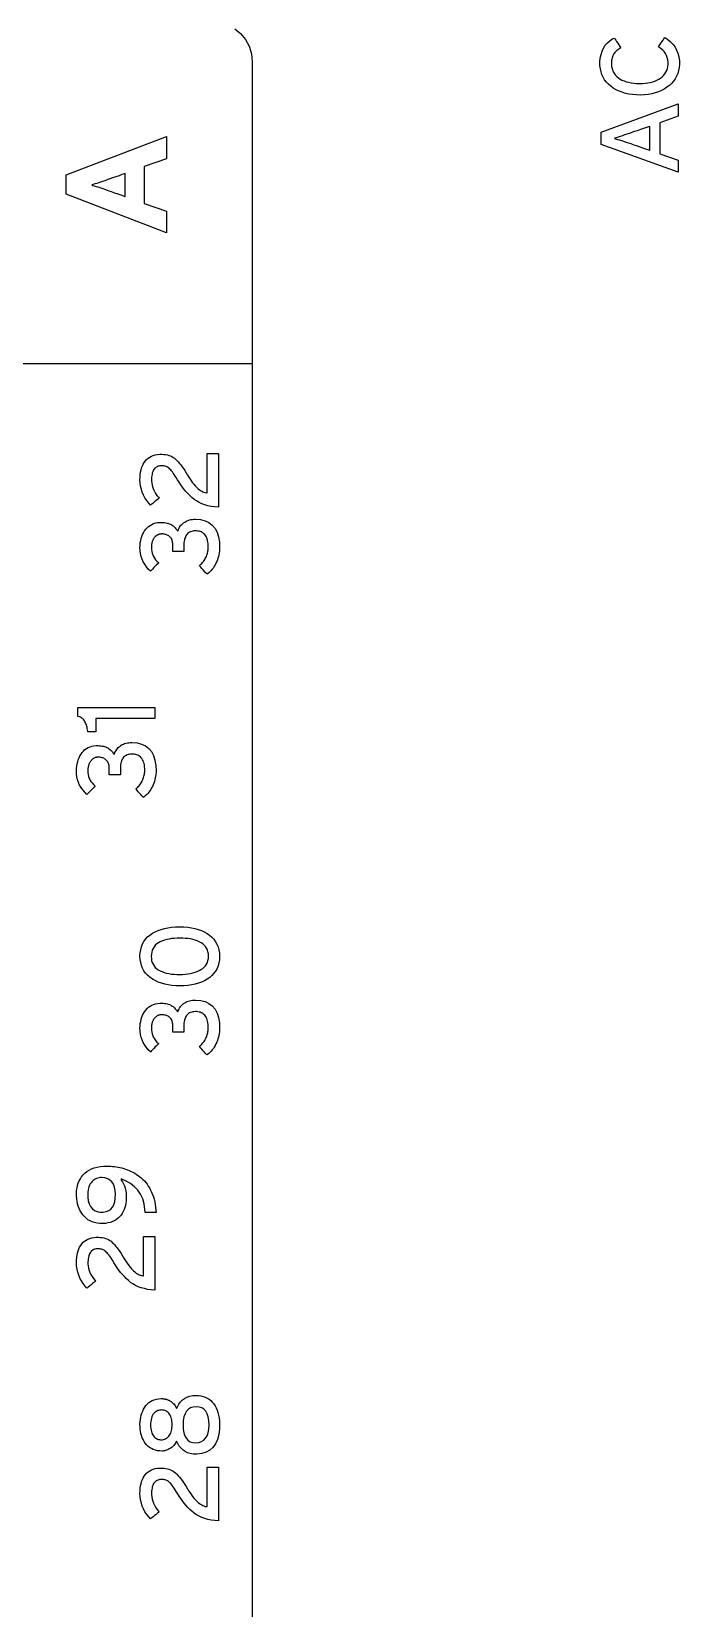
# Model space of a CAD drawing. Extents: x 1 to 47.7, y 0.2 to 33.3.
# Drawn here: x 33.285 to 34.102, y 11.747 to 13.731 of the extents above; entities that cross this region are included whole.
import ezdxf

# ---------------------------------------------------------------- set-up
doc = ezdxf.new("R2010")
doc.units = 0
doc.header["$MEASUREMENT"] = 0
doc.layers.add('4_0_____DWG', color=7, linetype='CONTINUOUS')

msp = doc.modelspace()

# ---------------------------------------------------------------- linework, layer by layer
at = {"layer": '4_0_____DWG'}
for points in [[(33.5414, 13.7345), (33.5488, 13.7284), (33.5549, 13.721), (33.5595, 13.7125), (33.5624, 13.7031), (33.5634, 13.693), (33.5634, 13.6925), (33.5634, 13.691), (33.5634, 13.6885), (33.5634, 13.6849), (33.5634, 13.6804), (33.5634, 13.6749), (33.5634, 13.6685), (33.5634, 13.6611), (33.5634, 13.6527), (33.5634, 13.6433), (33.5634, 13.6331), (33.5634, 13.6219), (33.5634, 13.6097), (33.5634, 13.5967), (33.5634, 13.5828), (33.5634, 13.5679), (33.5634, 13.5522), (33.5634, 13.5355), (33.5634, 13.518), (33.5634, 13.4997), (33.5634, 13.4804), (33.5634, 13.4603), (33.5634, 13.4394), (33.5634, 13.4176), (33.5634, 13.3716), (33.5634, 13.3224), (33.5634, 13.2699), (33.5634, 13.2143), (33.5634, 13.1557), (33.5634, 13.0941), (33.5634, 13.0295), (33.5634, 12.9621), (33.5634, 12.8918), (33.5634, 12.8189), (33.5634, 12.7432), (33.5634, 12.665), (33.5634, 12.5841), (33.5634, 12.5008), (33.5634, 12.4151), (33.5634, 12.327), (33.5634, 12.2366), (33.5634, 12.144), (33.5634, 12.0493), (33.5634, 11.9524), (33.5634, 11.8535), (33.5634, 11.7526), (33.5634, 11.6498)], [(34.1, 13.6243), (34.077, 13.6161), (34.077, 13.5772), (34.1, 13.5691), (34.1, 13.554), (34.0029, 13.589), (34.0029, 13.6045), (34.1, 13.6399), (34.1, 13.6243)], [(33.4555, 13.571), (33.4274, 13.561), (33.4274, 13.5148), (33.4555, 13.5048), (33.4555, 13.4778), (33.3292, 13.5262), (33.3292, 13.5507), (33.4555, 13.5987), (33.4555, 13.571)], [(33.2619, 13.3132), (33.5634, 13.3132)]]:
    msp.add_lwpolyline(points, dxfattribs=at)
for points in [[(34.083, 13.7233), (34.087, 13.7208), (34.0904, 13.718), (34.0934, 13.7148), (34.096, 13.7114), (34.098, 13.7076), (34.0996, 13.7036), (34.1008, 13.6992), (34.1014, 13.6946), (34.1016, 13.6898), (34.1012, 13.6858), (34.1005, 13.6819), (34.0995, 13.6783), (34.098, 13.6748), (34.0963, 13.6716), (34.0942, 13.6686), (34.0917, 13.6658), (34.0889, 13.6632), (34.0857, 13.6608), (34.0824, 13.6586), (34.0788, 13.6567), (34.075, 13.6551), (34.071, 13.6537), (34.0667, 13.6526), (34.0622, 13.6519), (34.0574, 13.6514), (34.0524, 13.6511), (34.0474, 13.6512), (34.0425, 13.6516), (34.0379, 13.6523), (34.0335, 13.6532), (34.0293, 13.6545), (34.0254, 13.656), (34.0217, 13.6578), (34.0182, 13.6598), (34.015, 13.6622), (34.0121, 13.6647), (34.0095, 13.6674), (34.0073, 13.6704), (34.0054, 13.6735), (34.0039, 13.6769), (34.0027, 13.6804), (34.0019, 13.6842), (34.0014, 13.6882), (34.0013, 13.6927), (34.0018, 13.6976), (34.0027, 13.7021), (34.004, 13.7063), (34.0058, 13.7102), (34.0081, 13.7137), (34.0109, 13.7168), (34.0141, 13.7196), (34.0178, 13.7221), (34.0195, 13.7228), (34.0201, 13.7219), (34.0212, 13.7203), (34.0224, 13.7183), (34.0238, 13.7162), (34.0251, 13.7141), (34.0263, 13.7123), (34.0271, 13.711), (34.0275, 13.7105), (34.0263, 13.7098), (34.0251, 13.7089), (34.0239, 13.7081), (34.0228, 13.7072), (34.0218, 13.7063), (34.0208, 13.7054), (34.02, 13.7045), (34.0192, 13.7035), (34.0185, 13.7025), (34.0179, 13.7014), (34.0174, 13.7002), (34.017, 13.699), (34.0166, 13.6977), (34.0163, 13.6964), (34.0161, 13.6949), (34.0159, 13.6934), (34.0158, 13.6919), (34.0158, 13.6898), (34.0161, 13.6871), (34.0166, 13.6846), (34.0173, 13.6822), (34.0183, 13.68), (34.0195, 13.6779), (34.0209, 13.676), (34.0226, 13.6743), (34.0246, 13.6727), (34.0268, 13.6712), (34.0291, 13.6699), (34.0317, 13.6688), (34.0345, 13.6678), (34.0375, 13.6671), (34.0406, 13.6664), (34.0439, 13.666), (34.0475, 13.6657), (34.0512, 13.6656), (34.0549, 13.6657), (34.0584, 13.6659), (34.0617, 13.6664), (34.0648, 13.667), (34.0678, 13.6677), (34.0705, 13.6687), (34.0731, 13.6698), (34.0755, 13.6711), (34.0778, 13.6725), (34.0798, 13.6741), (34.0816, 13.6758), (34.0832, 13.6777), (34.0845, 13.6797), (34.0855, 13.6819), (34.0863, 13.6843), (34.0868, 13.6868), (34.0871, 13.6894), (34.0871, 13.6924), (34.0867, 13.6955), (34.0861, 13.6983), (34.0852, 13.701), (34.0839, 13.7034), (34.0823, 13.7057), (34.0804, 13.7077), (34.0782, 13.7096), (34.0757, 13.7112), (34.0751, 13.7119), (34.0758, 13.7128), (34.0768, 13.7144), (34.0781, 13.7162), (34.0795, 13.7182), (34.0808, 13.7202), (34.0819, 13.7218), (34.0827, 13.7229)], [(34.0416, 13.6038), (34.0384, 13.6028), (34.0353, 13.6017), (34.0324, 13.6008), (34.0296, 13.5998), (34.0269, 13.599), (34.0244, 13.5981), (34.0219, 13.5974), (34.0196, 13.5967), (34.021, 13.596), (34.0233, 13.5953), (34.0258, 13.5946), (34.0285, 13.5937), (34.0312, 13.5929), (34.0341, 13.5919), (34.0372, 13.5909), (34.0404, 13.5899), (34.0421, 13.5893), (34.0439, 13.5886), (34.047, 13.5876), (34.0508, 13.5862), (34.0549, 13.5848), (34.0587, 13.5835), (34.0618, 13.5824), (34.0636, 13.5818), (34.064, 13.5819), (34.064, 13.584), (34.064, 13.5879), (34.064, 13.5929), (34.064, 13.5983), (34.064, 13.6036), (34.064, 13.608), (34.064, 13.6109), (34.0639, 13.6116), (34.0627, 13.6112), (34.06, 13.6103), (34.0564, 13.609), (34.0524, 13.6076), (34.0484, 13.6062), (34.0449, 13.605), (34.0425, 13.6042)], [(33.3805, 13.5442), (33.3776, 13.5432), (33.3749, 13.5423), (33.3723, 13.5414), (33.3698, 13.5406), (33.3675, 13.5399), (33.3652, 13.5392), (33.3631, 13.5386), (33.3612, 13.538), (33.3623, 13.5374), (33.3644, 13.5368), (33.3666, 13.5362), (33.3689, 13.5354), (33.3713, 13.5347), (33.3738, 13.5338), (33.3765, 13.5329), (33.3793, 13.5319), (33.3808, 13.5314), (33.3827, 13.5307), (33.3859, 13.5296), (33.3899, 13.5282), (33.394, 13.5268), (33.398, 13.5254), (33.4011, 13.5242), (33.4031, 13.5236), (33.4034, 13.5236), (33.4034, 13.5257), (33.4034, 13.5294), (33.4034, 13.5342), (33.4034, 13.5395), (33.4034, 13.5445), (33.4034, 13.5488), (33.4034, 13.5516), (33.4034, 13.5523), (33.4021, 13.5519), (33.3993, 13.5509), (33.3957, 13.5496), (33.3915, 13.5482), (33.3874, 13.5467), (33.3839, 13.5455), (33.3814, 13.5446)], [(33.5208, 13.1325), (33.5161, 13.1329), (33.5117, 13.1335), (33.5075, 13.1344), (33.5036, 13.1355), (33.4999, 13.1369), (33.4964, 13.1384), (33.4932, 13.1403), (33.4902, 13.1423), (33.4874, 13.1446), (33.4848, 13.147), (33.4823, 13.1496), (33.4799, 13.1522), (33.4776, 13.1549), (33.4754, 13.1578), (33.4733, 13.1607), (33.4712, 13.1638), (33.4693, 13.1669), (33.4677, 13.1697), (33.4664, 13.1717), (33.4652, 13.1736), (33.464, 13.1753), (33.4629, 13.1768), (33.4618, 13.1782), (33.4607, 13.1794), (33.4597, 13.1805), (33.4587, 13.1814), (33.4578, 13.1821), (33.4568, 13.1827), (33.4558, 13.1832), (33.4548, 13.1837), (33.4537, 13.184), (33.4527, 13.1843), (33.4516, 13.1845), (33.4505, 13.1847), (33.4494, 13.1847), (33.4481, 13.1847), (33.4469, 13.1845), (33.4457, 13.1843), (33.4445, 13.1839), (33.4435, 13.1834), (33.4425, 13.1829), (33.4416, 13.1822), (33.4407, 13.1814), (33.4399, 13.1805), (33.4392, 13.1795), (33.4385, 13.1783), (33.438, 13.1769), (33.4375, 13.1754), (33.4372, 13.1738), (33.4369, 13.172), (33.4367, 13.1701), (33.4366, 13.1681), (33.4366, 13.1657), (33.4368, 13.1628), (33.4373, 13.1601), (33.4381, 13.1574), (33.4391, 13.1547), (33.4403, 13.1522), (33.4417, 13.1497), (33.4434, 13.1473), (33.4453, 13.1449), (33.4461, 13.1438), (33.4453, 13.1432), (33.444, 13.1421), (33.4423, 13.1407), (33.4404, 13.1392), (33.4386, 13.1377), (33.437, 13.1364), (33.4358, 13.1354), (33.4352, 13.1349), (33.433, 13.1374), (33.4305, 13.1407), (33.4283, 13.1441), (33.4264, 13.1476), (33.4249, 13.1513), (33.4237, 13.155), (33.4228, 13.1589), (33.4223, 13.163), (33.422, 13.1671), (33.4221, 13.1704), (33.4224, 13.1736), (33.4228, 13.1765), (33.4234, 13.1793), (33.4241, 13.182), (33.425, 13.1845), (33.4261, 13.1868), (33.4273, 13.1889), (33.4288, 13.1909), (33.4304, 13.1927), (33.4322, 13.1942), (33.4342, 13.1956), (33.4364, 13.1967), (33.4388, 13.1976), (33.4413, 13.1983), (33.444, 13.1988), (33.4469, 13.199), (33.4497, 13.1991), (33.452, 13.1989), (33.4543, 13.1987), (33.4565, 13.1982), (33.4585, 13.1977), (33.4604, 13.197), (33.4623, 13.1961), (33.464, 13.1951), (33.4656, 13.194), (33.4671, 13.1926), (33.4686, 13.1911), (33.4702, 13.1894), (33.4718, 13.1876), (33.4734, 13.1856), (33.475, 13.1834), (33.4766, 13.181), (33.4783, 13.1785), (33.48, 13.1758), (33.4817, 13.1728), (33.4835, 13.1701), (33.4851, 13.1676), (33.4868, 13.1653), (33.4883, 13.1632), (33.4899, 13.1613), (33.4913, 13.1595), (33.4927, 13.158), (33.4941, 13.1567), (33.4954, 13.1556), (33.4968, 13.1545), (33.4983, 13.1536), (33.4997, 13.1527), (33.5012, 13.152), (33.5026, 13.1513), (33.5041, 13.1508), (33.5056, 13.1504), (33.5067, 13.1504), (33.5067, 13.1533), (33.5067, 13.1589), (33.5067, 13.1663), (33.5067, 13.1746), (33.5067, 13.183), (33.5067, 13.1906), (33.5067, 13.1964), (33.5067, 13.1997), (33.5068, 13.2), (33.5078, 13.2), (33.5096, 13.2), (33.5117, 13.2), (33.5141, 13.2), (33.5165, 13.2), (33.5185, 13.2), (33.52, 13.2), (33.5208, 13.2), (33.5208, 13.1985), (33.5208, 13.1928), (33.5208, 13.184), (33.5208, 13.1733), (33.5208, 13.1618), (33.5208, 13.1508), (33.5208, 13.1414), (33.5208, 13.1349)], [(33.4919, 13.1173), (33.4984, 13.1168), (33.504, 13.1154), (33.5089, 13.1131), (33.5131, 13.1099), (33.5165, 13.1058), (33.5191, 13.1009), (33.5209, 13.0951), (33.522, 13.0885), (33.5223, 13.0817), (33.5222, 13.0794), (33.522, 13.0772), (33.5217, 13.0749), (33.5213, 13.0727), (33.5208, 13.0706), (33.5202, 13.0684), (33.5195, 13.0663), (33.5187, 13.0642), (33.5177, 13.0621), (33.5167, 13.0601), (33.5156, 13.0582), (33.5144, 13.0563), (33.5131, 13.0546), (33.5118, 13.053), (33.5103, 13.0515), (33.5088, 13.0501), (33.5072, 13.0488), (33.5062, 13.0482), (33.5056, 13.0489), (33.5045, 13.0501), (33.5031, 13.0517), (33.5015, 13.0535), (33.5, 13.0553), (33.4985, 13.0569), (33.4975, 13.0582), (33.4969, 13.0589), (33.4975, 13.0595), (33.4987, 13.0606), (33.4998, 13.0617), (33.5009, 13.0629), (33.5018, 13.0641), (33.5027, 13.0653), (33.5036, 13.0666), (33.5043, 13.0679), (33.505, 13.0692), (33.5056, 13.0706), (33.5062, 13.072), (33.5066, 13.0734), (33.507, 13.0748), (33.5074, 13.0762), (33.5076, 13.0776), (33.5078, 13.079), (33.5079, 13.0804), (33.508, 13.0819), (33.5079, 13.0842), (33.5078, 13.0865), (33.5075, 13.0887), (33.5071, 13.0907), (33.5067, 13.0925), (33.5061, 13.0941), (33.5054, 13.0956), (33.5045, 13.097), (33.5036, 13.0981), (33.5026, 13.0991), (33.5016, 13.0999), (33.5004, 13.1007), (33.4992, 13.1013), (33.4978, 13.1018), (33.4964, 13.1022), (33.4949, 13.1025), (33.4933, 13.1027), (33.4917, 13.1027), (33.49, 13.1026), (33.4885, 13.1024), (33.4871, 13.1021), (33.4857, 13.1016), (33.4845, 13.101), (33.4833, 13.1004), (33.4823, 13.0996), (33.4814, 13.0987), (33.4805, 13.0977), (33.4798, 13.0965), (33.4792, 13.0953), (33.4787, 13.0941), (33.4782, 13.0927), (33.4779, 13.0913), (33.4776, 13.0898), (33.4774, 13.0882), (33.4773, 13.0866), (33.4773, 13.0856), (33.4773, 13.085), (33.4773, 13.084), (33.4773, 13.0827), (33.4773, 13.0812), (33.4773, 13.0797), (33.4773, 13.0784), (33.4773, 13.0774), (33.4773, 13.0769), (33.4771, 13.0768), (33.4761, 13.0768), (33.4744, 13.0768), (33.4723, 13.0768), (33.4699, 13.0768), (33.4676, 13.0768), (33.4655, 13.0768), (33.464, 13.0768), (33.4632, 13.0768), (33.4632, 13.077), (33.4632, 13.0776), (33.4632, 13.0787), (33.4632, 13.0801), (33.4632, 13.0816), (33.4632, 13.083), (33.4632, 13.0842), (33.4632, 13.0851), (33.4632, 13.0855), (33.4632, 13.0868), (33.463, 13.0882), (33.4628, 13.0895), (33.4624, 13.0907), (33.462, 13.0918), (33.4615, 13.0929), (33.4608, 13.0939), (33.46, 13.0948), (33.4592, 13.0956), (33.4583, 13.0963), (33.4574, 13.0969), (33.4564, 13.0974), (33.4554, 13.0978), (33.4543, 13.0982), (33.4532, 13.0984), (33.4521, 13.0986), (33.4509, 13.0988), (33.4498, 13.0988), (33.4493, 13.0988), (33.4488, 13.0987), (33.4483, 13.0987), (33.4478, 13.0986), (33.4473, 13.0986), (33.4468, 13.0985), (33.4463, 13.0984), (33.4457, 13.0982), (33.4452, 13.0981), (33.4447, 13.0978), (33.4441, 13.0976), (33.4436, 13.0973), (33.4431, 13.097), (33.4427, 13.0966), (33.4422, 13.0963), (33.4417, 13.0959), (33.4413, 13.0954), (33.4408, 13.095), (33.4404, 13.0945), (33.4399, 13.094), (33.4395, 13.0934), (33.4391, 13.0928), (33.4388, 13.0922), (33.4384, 13.0915), (33.4381, 13.0908), (33.4378, 13.0901), (33.4375, 13.0893), (33.4372, 13.0885), (33.437, 13.0876), (33.4368, 13.0867), (33.4367, 13.0857), (33.4366, 13.0847), (33.4365, 13.0836), (33.4364, 13.0825), (33.4364, 13.0814), (33.4365, 13.0793), (33.4368, 13.0769), (33.4373, 13.0746), (33.4381, 13.0724), (33.439, 13.0703), (33.4402, 13.0683), (33.4417, 13.0663), (33.4433, 13.0645), (33.4452, 13.0627), (33.4452, 13.0621), (33.4443, 13.0612), (33.443, 13.0599), (33.4413, 13.0582), (33.4396, 13.0564), (33.4379, 13.0547), (33.4365, 13.0533), (33.4356, 13.0523), (33.4352, 13.052), (33.4324, 13.0547), (33.43, 13.0575), (33.4279, 13.0606), (33.4261, 13.0637), (33.4246, 13.067), (33.4235, 13.0705), (33.4227, 13.0741), (33.4222, 13.0779), (33.422, 13.0817), (33.4222, 13.0847), (33.4224, 13.0876), (33.4229, 13.0904), (33.4235, 13.0931), (33.4243, 13.0956), (33.4253, 13.0981), (33.4265, 13.1004), (33.4278, 13.1026), (33.4293, 13.1047), (33.4309, 13.1066), (33.4328, 13.1082), (33.4347, 13.1096), (33.4368, 13.1108), (33.4391, 13.1118), (33.4415, 13.1126), (33.4441, 13.1131), (33.4468, 13.1134), (33.4493, 13.1134), (33.4511, 13.1133), (33.4529, 13.1131), (33.4545, 13.1128), (33.4561, 13.1125), (33.4576, 13.1121), (33.459, 13.1116), (33.4603, 13.1111), (33.4614, 13.1105), (33.4626, 13.1097), (33.4636, 13.109), (33.4646, 13.1082), (33.4656, 13.1073), (33.4665, 13.1064), (33.4673, 13.1054), (33.4681, 13.1044), (33.4688, 13.1034), (33.4695, 13.1023), (33.47, 13.1031), (33.4705, 13.1045), (33.4712, 13.106), (33.4719, 13.1073), (33.4727, 13.1085), (33.4736, 13.1097), (33.4747, 13.1108), (33.4758, 13.1119), (33.477, 13.1129), (33.4783, 13.1138), (33.4797, 13.1146), (33.4812, 13.1153), (33.4827, 13.1159), (33.4844, 13.1164), (33.4861, 13.1168), (33.488, 13.1171), (33.4899, 13.1173)], [(33.4407, 12.8666), (33.4379, 12.8666), (33.4303, 12.8666), (33.4194, 12.8666), (33.4067, 12.8666), (33.3937, 12.8666), (33.3817, 12.8666), (33.3723, 12.8666), (33.3669, 12.8666), (33.3662, 12.8664), (33.3662, 12.8652), (33.3662, 12.8631), (33.3662, 12.8604), (33.3662, 12.8575), (33.3662, 12.8546), (33.3662, 12.8522), (33.3662, 12.8505), (33.3662, 12.8499), (33.3658, 12.8499), (33.3648, 12.8499), (33.3633, 12.8499), (33.3616, 12.8499), (33.3599, 12.8499), (33.3583, 12.8499), (33.357, 12.8499), (33.3563, 12.8499), (33.3561, 12.8507), (33.3559, 12.8524), (33.3556, 12.854), (33.3553, 12.8556), (33.3549, 12.8571), (33.3545, 12.8586), (33.3539, 12.86), (33.3534, 12.8613), (33.3527, 12.8626), (33.352, 12.8638), (33.3512, 12.8649), (33.3503, 12.8658), (33.3493, 12.8667), (33.3482, 12.8674), (33.347, 12.8681), (33.3457, 12.8686), (33.3443, 12.8691), (33.3435, 12.8693), (33.3435, 12.8702), (33.3435, 12.8716), (33.3435, 12.8734), (33.3435, 12.8754), (33.3435, 12.8774), (33.3435, 12.879), (33.3435, 12.8802), (33.3435, 12.8806), (33.3473, 12.8806), (33.3572, 12.8806), (33.3713, 12.8806), (33.3879, 12.8806), (33.4049, 12.8806), (33.4205, 12.8806), (33.4327, 12.8806), (33.4398, 12.8806), (33.4407, 12.8805), (33.4407, 12.8795), (33.4407, 12.8777), (33.4407, 12.8754), (33.4407, 12.873), (33.4407, 12.8706), (33.4407, 12.8685), (33.4407, 12.8671)], [(33.4119, 12.8365), (33.4183, 12.8359), (33.424, 12.8345), (33.4289, 12.8322), (33.433, 12.829), (33.4364, 12.825), (33.439, 12.82), (33.4409, 12.8143), (33.442, 12.8076), (33.4423, 12.8009), (33.4422, 12.7986), (33.442, 12.7963), (33.4417, 12.7941), (33.4412, 12.7919), (33.4407, 12.7897), (33.4401, 12.7875), (33.4394, 12.7854), (33.4386, 12.7833), (33.4377, 12.7812), (33.4367, 12.7792), (33.4355, 12.7773), (33.4343, 12.7755), (33.4331, 12.7738), (33.4317, 12.7722), (33.4303, 12.7707), (33.4287, 12.7693), (33.4271, 12.768), (33.4261, 12.7674), (33.4255, 12.768), (33.4244, 12.7693), (33.423, 12.7709), (33.4215, 12.7727), (33.4199, 12.7745), (33.4185, 12.7761), (33.4174, 12.7773), (33.4168, 12.778), (33.4175, 12.7787), (33.4187, 12.7797), (33.4198, 12.7809), (33.4208, 12.782), (33.4218, 12.7832), (33.4227, 12.7844), (33.4235, 12.7857), (33.4243, 12.787), (33.4249, 12.7883), (33.4256, 12.7897), (33.4261, 12.7911), (33.4266, 12.7925), (33.427, 12.7939), (33.4273, 12.7953), (33.4276, 12.7967), (33.4277, 12.7982), (33.4279, 12.7996), (33.4279, 12.801), (33.4279, 12.8033), (33.4277, 12.8057), (33.4275, 12.8078), (33.4271, 12.8098), (33.4266, 12.8116), (33.426, 12.8133), (33.4253, 12.8148), (33.4245, 12.8161), (33.4236, 12.8172), (33.4226, 12.8182), (33.4215, 12.8191), (33.4204, 12.8198), (33.4191, 12.8205), (33.4178, 12.821), (33.4164, 12.8214), (33.4149, 12.8216), (33.4133, 12.8218), (33.4116, 12.8218), (33.41, 12.8217), (33.4084, 12.8215), (33.407, 12.8212), (33.4057, 12.8207), (33.4044, 12.8202), (33.4033, 12.8195), (33.4023, 12.8187), (33.4013, 12.8178), (33.4005, 12.8168), (33.3998, 12.8157), (33.3992, 12.8145), (33.3986, 12.8132), (33.3982, 12.8118), (33.3978, 12.8104), (33.3975, 12.8089), (33.3974, 12.8074), (33.3973, 12.8057), (33.3973, 12.8047), (33.3973, 12.8041), (33.3973, 12.8031), (33.3973, 12.8018), (33.3973, 12.8003), (33.3973, 12.7989), (33.3973, 12.7976), (33.3973, 12.7966), (33.3973, 12.796), (33.3971, 12.7959), (33.3961, 12.7959), (33.3944, 12.7959), (33.3922, 12.7959), (33.3899, 12.7959), (33.3875, 12.7959), (33.3855, 12.7959), (33.384, 12.7959), (33.3832, 12.7959), (33.3832, 12.7961), (33.3832, 12.7968), (33.3832, 12.7979), (33.3832, 12.7992), (33.3832, 12.8007), (33.3832, 12.8021), (33.3832, 12.8034), (33.3832, 12.8042), (33.3832, 12.8046), (33.3831, 12.8059), (33.383, 12.8073), (33.3827, 12.8086), (33.3824, 12.8098), (33.3819, 12.811), (33.3814, 12.812), (33.3807, 12.813), (33.38, 12.8139), (33.3791, 12.8147), (33.3783, 12.8154), (33.3773, 12.816), (33.3764, 12.8165), (33.3753, 12.817), (33.3743, 12.8173), (33.3732, 12.8176), (33.372, 12.8178), (33.3708, 12.8179), (33.3697, 12.8179), (33.3692, 12.8179), (33.3688, 12.8179), (33.3683, 12.8178), (33.3678, 12.8178), (33.3672, 12.8177), (33.3667, 12.8176), (33.3662, 12.8175), (33.3657, 12.8174), (33.3651, 12.8172), (33.3646, 12.817), (33.3641, 12.8167), (33.3636, 12.8164), (33.3631, 12.8161), (33.3626, 12.8158), (33.3621, 12.8154), (33.3617, 12.815), (33.3612, 12.8146), (33.3608, 12.8141), (33.3603, 12.8136), (33.3599, 12.8131), (33.3595, 12.8125), (33.3591, 12.8119), (33.3587, 12.8113), (33.3584, 12.8107), (33.358, 12.81), (33.3577, 12.8092), (33.3574, 12.8085), (33.3572, 12.8076), (33.357, 12.8067), (33.3568, 12.8058), (33.3566, 12.8048), (33.3565, 12.8038), (33.3564, 12.8028), (33.3564, 12.8017), (33.3564, 12.8005), (33.3564, 12.7984), (33.3567, 12.7961), (33.3573, 12.7938), (33.358, 12.7916), (33.359, 12.7895), (33.3602, 12.7874), (33.3616, 12.7855), (33.3633, 12.7836), (33.3651, 12.7818), (33.3652, 12.7813), (33.3643, 12.7804), (33.3629, 12.779), (33.3613, 12.7773), (33.3595, 12.7756), (33.3579, 12.7739), (33.3565, 12.7724), (33.3555, 12.7715), (33.3551, 12.7711), (33.3524, 12.7738), (33.3499, 12.7767), (33.3478, 12.7797), (33.346, 12.7829), (33.3446, 12.7862), (33.3434, 12.7896), (33.3426, 12.7933), (33.3421, 12.797), (33.342, 12.8008), (33.3421, 12.8039), (33.3424, 12.8068), (33.3428, 12.8095), (33.3435, 12.8122), (33.3443, 12.8148), (33.3453, 12.8172), (33.3464, 12.8195), (33.3477, 12.8217), (33.3492, 12.8238), (33.3509, 12.8257), (33.3527, 12.8274), (33.3547, 12.8288), (33.3568, 12.83), (33.3591, 12.8309), (33.3615, 12.8317), (33.364, 12.8322), (33.3668, 12.8325), (33.3692, 12.8325), (33.3711, 12.8324), (33.3728, 12.8322), (33.3745, 12.832), (33.3761, 12.8316), (33.3775, 12.8312), (33.3789, 12.8308), (33.3802, 12.8302), (33.3814, 12.8296), (33.3825, 12.8289), (33.3836, 12.8281), (33.3846, 12.8273), (33.3855, 12.8264), (33.3864, 12.8255), (33.3873, 12.8246), (33.388, 12.8236), (33.3888, 12.8225), (33.3894, 12.8214), (33.3899, 12.8222), (33.3905, 12.8237), (33.3911, 12.8251), (33.3918, 12.8264), (33.3927, 12.8277), (33.3936, 12.8289), (33.3946, 12.83), (33.3957, 12.831), (33.397, 12.832), (33.3983, 12.8329), (33.3996, 12.8337), (33.4011, 12.8344), (33.4027, 12.835), (33.4043, 12.8355), (33.4061, 12.8359), (33.4079, 12.8362), (33.4098, 12.8364)], [(33.472, 12.6045), (33.4772, 12.6044), (33.4821, 12.604), (33.4867, 12.6034), (33.4912, 12.6025), (33.4954, 12.6013), (33.4993, 12.5999), (33.503, 12.5982), (33.5065, 12.5962), (33.5097, 12.594), (33.5126, 12.5915), (33.5151, 12.5888), (33.5173, 12.5858), (33.519, 12.5826), (33.5204, 12.5792), (33.5214, 12.5754), (33.5221, 12.5715), (33.5223, 12.5673), (33.5221, 12.5631), (33.5214, 12.5592), (33.5204, 12.5555), (33.5191, 12.5521), (33.5173, 12.5489), (33.5152, 12.546), (33.5127, 12.5433), (33.5099, 12.5408), (33.5067, 12.5386), (33.5033, 12.5367), (33.4996, 12.535), (33.4957, 12.5335), (33.4915, 12.5324), (33.4871, 12.5315), (33.4824, 12.5308), (33.4775, 12.5304), (33.4723, 12.5303), (33.4671, 12.5304), (33.4622, 12.5308), (33.4575, 12.5315), (33.4531, 12.5324), (33.4489, 12.5336), (33.4449, 12.535), (33.4412, 12.5368), (33.4377, 12.5387), (33.4345, 12.541), (33.4316, 12.5435), (33.4291, 12.5462), (33.427, 12.5491), (33.4252, 12.5523), (33.4239, 12.5558), (33.4229, 12.5595), (33.4223, 12.5634), (33.422, 12.5675), (33.4223, 12.5717), (33.4229, 12.5757), (33.4239, 12.5794), (33.4252, 12.5829), (33.427, 12.5861), (33.4291, 12.589), (33.4315, 12.5917), (33.4344, 12.5941), (33.4376, 12.5963), (33.441, 12.5983), (33.4447, 12.5999), (33.4486, 12.6013), (33.4528, 12.6025), (33.4572, 12.6034), (33.4619, 12.604), (33.4668, 12.6044)], [(33.4723, 12.5903), (33.4687, 12.5902), (33.4652, 12.59), (33.4619, 12.5897), (33.4587, 12.5891), (33.4557, 12.5885), (33.4529, 12.5877), (33.4502, 12.5867), (33.4476, 12.5856), (33.4452, 12.5844), (33.4431, 12.5829), (33.4413, 12.5813), (33.4398, 12.5794), (33.4385, 12.5774), (33.4375, 12.5751), (33.4368, 12.5727), (33.4363, 12.5701), (33.4361, 12.5673), (33.4363, 12.5645), (33.4367, 12.5619), (33.4375, 12.5595), (33.4384, 12.5573), (33.4397, 12.5553), (33.4412, 12.5535), (33.443, 12.5519), (33.4451, 12.5504), (33.4475, 12.5492), (33.4499, 12.5481), (33.4526, 12.5471), (33.4554, 12.5463), (33.4584, 12.5456), (33.4616, 12.5451), (33.4649, 12.5448), (33.4684, 12.5446), (33.472, 12.5445), (33.4756, 12.5446), (33.4791, 12.5448), (33.4823, 12.5452), (33.4855, 12.5457), (33.4885, 12.5464), (33.4913, 12.5473), (33.4939, 12.5483), (33.4964, 12.5494), (33.4988, 12.5507), (33.501, 12.5522), (33.5029, 12.5538), (33.5045, 12.5556), (33.5058, 12.5576), (33.5069, 12.5598), (33.5076, 12.5622), (33.5081, 12.5648), (33.5082, 12.5675), (33.5081, 12.5704), (33.5076, 12.573), (33.5069, 12.5754), (33.5059, 12.5776), (33.5046, 12.5796), (33.503, 12.5815), (33.5011, 12.5831), (33.499, 12.5845), (33.4966, 12.5858), (33.4941, 12.5868), (33.4915, 12.5878), (33.4887, 12.5885), (33.4857, 12.5892), (33.4826, 12.5897), (33.4793, 12.59), (33.4759, 12.5902)], [(33.4919, 12.5124), (33.4984, 12.5119), (33.504, 12.5104), (33.5089, 12.5081), (33.5131, 12.505), (33.5165, 12.5009), (33.5191, 12.496), (33.5209, 12.4902), (33.522, 12.4835), (33.5223, 12.4768), (33.5222, 12.4745), (33.522, 12.4723), (33.5217, 12.47), (33.5213, 12.4678), (33.5208, 12.4656), (33.5202, 12.4635), (33.5195, 12.4614), (33.5187, 12.4593), (33.5177, 12.4572), (33.5167, 12.4552), (33.5156, 12.4532), (33.5144, 12.4514), (33.5131, 12.4497), (33.5118, 12.4481), (33.5103, 12.4466), (33.5088, 12.4452), (33.5072, 12.4439), (33.5062, 12.4433), (33.5056, 12.444), (33.5045, 12.4452), (33.5031, 12.4468), (33.5015, 12.4486), (33.5, 12.4504), (33.4985, 12.452), (33.4975, 12.4533), (33.4969, 12.4539), (33.4975, 12.4546), (33.4987, 12.4557), (33.4998, 12.4568), (33.5009, 12.458), (33.5018, 12.4592), (33.5027, 12.4604), (33.5036, 12.4616), (33.5043, 12.4629), (33.505, 12.4643), (33.5056, 12.4657), (33.5062, 12.4671), (33.5066, 12.4685), (33.507, 12.4699), (33.5074, 12.4713), (33.5076, 12.4727), (33.5078, 12.4741), (33.5079, 12.4755), (33.508, 12.477), (33.5079, 12.4793), (33.5078, 12.4816), (33.5075, 12.4838), (33.5071, 12.4858), (33.5067, 12.4876), (33.5061, 12.4892), (33.5054, 12.4907), (33.5045, 12.492), (33.5036, 12.4932), (33.5026, 12.4942), (33.5016, 12.495), (33.5004, 12.4958), (33.4992, 12.4964), (33.4978, 12.4969), (33.4964, 12.4973), (33.4949, 12.4976), (33.4933, 12.4978), (33.4917, 12.4978), (33.49, 12.4977), (33.4885, 12.4975), (33.4871, 12.4971), (33.4857, 12.4967), (33.4845, 12.4961), (33.4833, 12.4955), (33.4823, 12.4947), (33.4814, 12.4938), (33.4805, 12.4927), (33.4798, 12.4916), (33.4792, 12.4904), (33.4787, 12.4892), (33.4782, 12.4878), (33.4779, 12.4864), (33.4776, 12.4849), (33.4774, 12.4833), (33.4773, 12.4817), (33.4773, 12.4806), (33.4773, 12.4801), (33.4773, 12.4791), (33.4773, 12.4778), (33.4773, 12.4763), (33.4773, 12.4748), (33.4773, 12.4735), (33.4773, 12.4725), (33.4773, 12.4719), (33.4771, 12.4719), (33.4761, 12.4719), (33.4744, 12.4719), (33.4723, 12.4719), (33.4699, 12.4719), (33.4676, 12.4719), (33.4655, 12.4719), (33.464, 12.4719), (33.4632, 12.4719), (33.4632, 12.472), (33.4632, 12.4727), (33.4632, 12.4738), (33.4632, 12.4752), (33.4632, 12.4767), (33.4632, 12.4781), (33.4632, 12.4793), (33.4632, 12.4802), (33.4632, 12.4806), (33.4632, 12.4818), (33.463, 12.4832), (33.4628, 12.4846), (33.4624, 12.4858), (33.462, 12.4869), (33.4615, 12.488), (33.4608, 12.489), (33.46, 12.4899), (33.4592, 12.4907), (33.4583, 12.4913), (33.4574, 12.4919), (33.4564, 12.4925), (33.4554, 12.4929), (33.4543, 12.4933), (33.4532, 12.4935), (33.4521, 12.4937), (33.4509, 12.4938), (33.4498, 12.4939), (33.4493, 12.4939), (33.4488, 12.4938), (33.4483, 12.4938), (33.4478, 12.4937), (33.4473, 12.4936), (33.4468, 12.4936), (33.4463, 12.4934), (33.4457, 12.4933), (33.4452, 12.4932), (33.4447, 12.4929), (33.4441, 12.4927), (33.4436, 12.4924), (33.4431, 12.4921), (33.4427, 12.4917), (33.4422, 12.4913), (33.4417, 12.4909), (33.4413, 12.4905), (33.4408, 12.4901), (33.4404, 12.4896), (33.4399, 12.489), (33.4395, 12.4885), (33.4391, 12.4879), (33.4388, 12.4873), (33.4384, 12.4866), (33.4381, 12.4859), (33.4378, 12.4852), (33.4375, 12.4844), (33.4372, 12.4836), (33.437, 12.4827), (33.4368, 12.4818), (33.4367, 12.4808), (33.4366, 12.4798), (33.4365, 12.4787), (33.4364, 12.4776), (33.4364, 12.4765), (33.4365, 12.4744), (33.4368, 12.472), (33.4373, 12.4697), (33.4381, 12.4675), (33.439, 12.4654), (33.4402, 12.4634), (33.4417, 12.4614), (33.4433, 12.4595), (33.4452, 12.4578), (33.4452, 12.4572), (33.4443, 12.4563), (33.443, 12.4549), (33.4413, 12.4533), (33.4396, 12.4515), (33.4379, 12.4498), (33.4365, 12.4484), (33.4356, 12.4474), (33.4352, 12.447), (33.4324, 12.4498), (33.43, 12.4526), (33.4279, 12.4556), (33.4261, 12.4588), (33.4246, 12.4621), (33.4235, 12.4656), (33.4227, 12.4692), (33.4222, 12.473), (33.422, 12.4768), (33.4222, 12.4798), (33.4224, 12.4827), (33.4229, 12.4855), (33.4235, 12.4882), (33.4243, 12.4907), (33.4253, 12.4932), (33.4265, 12.4955), (33.4278, 12.4977), (33.4293, 12.4998), (33.4309, 12.5016), (33.4328, 12.5033), (33.4347, 12.5047), (33.4368, 12.5059), (33.4391, 12.5069), (33.4415, 12.5076), (33.4441, 12.5082), (33.4468, 12.5085), (33.4493, 12.5085), (33.4511, 12.5084), (33.4529, 12.5082), (33.4545, 12.5079), (33.4561, 12.5076), (33.4576, 12.5072), (33.459, 12.5067), (33.4603, 12.5062), (33.4614, 12.5055), (33.4626, 12.5048), (33.4636, 12.5041), (33.4646, 12.5032), (33.4656, 12.5024), (33.4665, 12.5015), (33.4673, 12.5005), (33.4681, 12.4995), (33.4688, 12.4985), (33.4695, 12.4974), (33.47, 12.4982), (33.4705, 12.4996), (33.4712, 12.501), (33.4719, 12.5024), (33.4727, 12.5036), (33.4736, 12.5048), (33.4747, 12.5059), (33.4758, 12.507), (33.477, 12.508), (33.4783, 12.5089), (33.4797, 12.5097), (33.4812, 12.5104), (33.4827, 12.511), (33.4844, 12.5115), (33.4861, 12.5119), (33.488, 12.5122), (33.4899, 12.5123)], [(33.3807, 12.3034), (33.383, 12.3034), (33.3852, 12.3033), (33.3875, 12.3031), (33.3898, 12.3028), (33.3921, 12.3025), (33.3944, 12.3021), (33.3967, 12.3017), (33.3991, 12.3011), (33.4015, 12.3005), (33.4039, 12.2997), (33.4062, 12.2989), (33.4085, 12.2979), (33.4108, 12.2968), (33.4131, 12.2957), (33.4153, 12.2944), (33.4175, 12.293), (33.4196, 12.2916), (33.4217, 12.29), (33.4238, 12.2884), (33.4257, 12.2866), (33.4275, 12.2847), (33.4292, 12.2827), (33.4309, 12.2805), (33.4325, 12.2783), (33.4339, 12.2759), (33.4353, 12.2733), (33.4366, 12.2706), (33.4378, 12.2678), (33.4389, 12.2649), (33.4398, 12.2617), (33.4406, 12.2585), (33.4412, 12.2551), (33.4417, 12.2516), (33.4421, 12.2479), (33.4423, 12.245), (33.4415, 12.245), (33.44, 12.245), (33.438, 12.245), (33.4357, 12.245), (33.4334, 12.245), (33.4313, 12.245), (33.4296, 12.245), (33.4287, 12.245), (33.4283, 12.249), (33.4272, 12.256), (33.4254, 12.2623), (33.4227, 12.268), (33.4193, 12.2731), (33.4152, 12.2775), (33.4102, 12.2814), (33.4045, 12.2846), (33.3981, 12.2872), (33.3985, 12.2858), (33.4, 12.2835), (33.4013, 12.281), (33.4024, 12.2784), (33.4033, 12.2755), (33.404, 12.2725), (33.4045, 12.2692), (33.4047, 12.2658), (33.4048, 12.2623), (33.4047, 12.2594), (33.4043, 12.2566), (33.4038, 12.2538), (33.4031, 12.2512), (33.4021, 12.2487), (33.401, 12.2463), (33.3997, 12.2439), (33.3982, 12.2417), (33.3964, 12.2396), (33.3945, 12.2377), (33.3924, 12.2361), (33.39, 12.2346), (33.3875, 12.2335), (33.3847, 12.2325), (33.3817, 12.2319), (33.3785, 12.2314), (33.3751, 12.2312), (33.3716, 12.2313), (33.3681, 12.2317), (33.3649, 12.2323), (33.3619, 12.2333), (33.3591, 12.2345), (33.3565, 12.236), (33.3542, 12.2378), (33.352, 12.2398), (33.35, 12.2421), (33.3483, 12.2446), (33.3467, 12.2472), (33.3454, 12.2499), (33.3443, 12.2528), (33.3434, 12.2558), (33.3427, 12.259), (33.3423, 12.2623), (33.342, 12.2658), (33.342, 12.2694), (33.3422, 12.2728), (33.3427, 12.276), (33.3434, 12.2791), (33.3443, 12.2821), (33.3455, 12.2849), (33.3469, 12.2876), (33.3485, 12.2901), (33.3504, 12.2925), (33.3526, 12.2947), (33.355, 12.2967), (33.3578, 12.2984), (33.3609, 12.2999), (33.3642, 12.3011), (33.3679, 12.3021), (33.3719, 12.3028), (33.3762, 12.3032)], [(33.3739, 12.289), (33.3722, 12.289), (33.3704, 12.2887), (33.3688, 12.2883), (33.3672, 12.2878), (33.3657, 12.287), (33.3643, 12.2862), (33.3629, 12.2851), (33.3616, 12.2839), (33.3604, 12.2825), (33.3594, 12.281), (33.3585, 12.2793), (33.3577, 12.2775), (33.3571, 12.2755), (33.3566, 12.2733), (33.3563, 12.271), (33.3561, 12.2685), (33.3562, 12.2644), (33.3569, 12.2598), (33.3581, 12.2558), (33.3598, 12.2524), (33.362, 12.2497), (33.3647, 12.2477), (33.3679, 12.2463), (33.3716, 12.2456), (33.3757, 12.2455), (33.3794, 12.2461), (33.3826, 12.2474), (33.3853, 12.2492), (33.3875, 12.2517), (33.3892, 12.2548), (33.3903, 12.2586), (33.3909, 12.2629), (33.3911, 12.2679), (33.3907, 12.2728), (33.3899, 12.277), (33.3885, 12.2806), (33.3866, 12.2836), (33.3842, 12.2859), (33.3813, 12.2876), (33.3779, 12.2886)], [(33.4407, 12.1473), (33.4361, 12.1477), (33.4316, 12.1483), (33.4275, 12.1492), (33.4235, 12.1503), (33.4198, 12.1517), (33.4163, 12.1532), (33.4131, 12.1551), (33.4101, 12.1571), (33.4074, 12.1594), (33.4048, 12.1618), (33.4023, 12.1644), (33.3999, 12.167), (33.3975, 12.1697), (33.3953, 12.1726), (33.3932, 12.1755), (33.3912, 12.1786), (33.3892, 12.1817), (33.3876, 12.1845), (33.3864, 12.1865), (33.3851, 12.1884), (33.384, 12.1901), (33.3828, 12.1916), (33.3817, 12.193), (33.3807, 12.1942), (33.3796, 12.1953), (33.3787, 12.1962), (33.3777, 12.1969), (33.3767, 12.1975), (33.3757, 12.198), (33.3747, 12.1985), (33.3737, 12.1988), (33.3726, 12.1991), (33.3716, 12.1993), (33.3705, 12.1995), (33.3694, 12.1995), (33.3681, 12.1995), (33.3668, 12.1993), (33.3656, 12.1991), (33.3645, 12.1987), (33.3634, 12.1983), (33.3624, 12.1977), (33.3615, 12.197), (33.3607, 12.1962), (33.3599, 12.1953), (33.3591, 12.1943), (33.3585, 12.1931), (33.3579, 12.1917), (33.3575, 12.1903), (33.3571, 12.1886), (33.3568, 12.1869), (33.3566, 12.1849), (33.3565, 12.1829), (33.3565, 12.1805), (33.3568, 12.1776), (33.3573, 12.1749), (33.358, 12.1722), (33.359, 12.1695), (33.3602, 12.167), (33.3617, 12.1645), (33.3634, 12.1621), (33.3653, 12.1597), (33.3661, 12.1586), (33.3653, 12.158), (33.3639, 12.1569), (33.3622, 12.1555), (33.3604, 12.154), (33.3585, 12.1525), (33.3569, 12.1512), (33.3557, 12.1502), (33.3552, 12.1497), (33.353, 12.1522), (33.3504, 12.1555), (33.3483, 12.1589), (33.3464, 12.1624), (33.3449, 12.1661), (33.3436, 12.1698), (33.3428, 12.1737), (33.3422, 12.1778), (33.342, 12.1819), (33.3421, 12.1852), (33.3423, 12.1884), (33.3427, 12.1913), (33.3433, 12.1941), (33.3441, 12.1968), (33.345, 12.1993), (33.346, 12.2016), (33.3473, 12.2037), (33.3487, 12.2057), (33.3503, 12.2075), (33.3522, 12.209), (33.3542, 12.2104), (33.3564, 12.2115), (33.3587, 12.2124), (33.3612, 12.2131), (33.364, 12.2136), (33.3668, 12.2138), (33.3696, 12.2139), (33.372, 12.2137), (33.3743, 12.2135), (33.3764, 12.213), (33.3784, 12.2125), (33.3804, 12.2118), (33.3822, 12.2109), (33.3839, 12.2099), (33.3855, 12.2088), (33.3871, 12.2074), (33.3886, 12.2059), (33.3902, 12.2042), (33.3917, 12.2024), (33.3933, 12.2004), (33.3949, 12.1982), (33.3966, 12.1958), (33.3982, 12.1933), (33.3999, 12.1906), (33.4017, 12.1877), (33.4034, 12.1849), (33.4051, 12.1824), (33.4067, 12.1801), (33.4083, 12.178), (33.4098, 12.1761), (33.4113, 12.1743), (33.4127, 12.1728), (33.414, 12.1715), (33.4154, 12.1704), (33.4168, 12.1693), (33.4182, 12.1684), (33.4196, 12.1675), (33.4211, 12.1668), (33.4226, 12.1661), (33.4241, 12.1656), (33.4256, 12.1652), (33.4266, 12.1652), (33.4266, 12.1681), (33.4266, 12.1737), (33.4266, 12.1811), (33.4266, 12.1894), (33.4266, 12.1978), (33.4266, 12.2054), (33.4266, 12.2112), (33.4266, 12.2145), (33.4268, 12.2148), (33.4278, 12.2148), (33.4295, 12.2148), (33.4317, 12.2148), (33.4341, 12.2148), (33.4364, 12.2148), (33.4385, 12.2148), (33.44, 12.2148), (33.4407, 12.2148), (33.4407, 12.2133), (33.4407, 12.2077), (33.4407, 12.1988), (33.4407, 12.1881), (33.4407, 12.1766), (33.4407, 12.1656), (33.4407, 12.1562), (33.4407, 12.1497)], [(33.4925, 12.0149), (33.4957, 12.0147), (33.4987, 12.0143), (33.5016, 12.0136), (33.5043, 12.0127), (33.5067, 12.0115), (33.5091, 12.01), (33.5112, 12.0083), (33.5131, 12.0064), (33.5149, 12.0041), (33.5165, 12.0017), (33.5179, 11.9991), (33.5192, 11.9963), (33.5202, 11.9933), (33.521, 11.9901), (33.5216, 11.9867), (33.5221, 11.9831), (33.5223, 11.9793), (33.5222, 11.973), (33.5213, 11.9658), (33.5196, 11.9594), (33.5171, 11.954), (33.5139, 11.9495), (33.51, 11.946), (33.5052, 11.9434), (33.4997, 11.9417), (33.4934, 11.9409), (33.489, 11.9411), (33.4854, 11.9417), (33.482, 11.9427), (33.4789, 11.9442), (33.4762, 11.9461), (33.4737, 11.9485), (33.4715, 11.9512), (33.4697, 11.9545), (33.4682, 11.9574), (33.4673, 11.9558), (33.4665, 11.9543), (33.4655, 11.953), (33.4646, 11.9518), (33.4635, 11.9507), (33.4624, 11.9497), (33.4613, 11.9489), (33.4601, 11.9481), (33.4589, 11.9475), (33.4577, 11.9469), (33.4565, 11.9463), (33.4553, 11.9459), (33.4542, 11.9455), (33.4531, 11.9453), (33.452, 11.9451), (33.4509, 11.9449), (33.4498, 11.9449), (33.4472, 11.945), (33.4442, 11.9453), (33.4414, 11.9459), (33.4388, 11.9468), (33.4364, 11.9479), (33.4341, 11.9492), (33.4321, 11.9508), (33.4302, 11.9527), (33.4285, 11.9548), (33.4271, 11.957), (33.4259, 11.9593), (33.4248, 11.9617), (33.4239, 11.9643), (33.4232, 11.9669), (33.4227, 11.9698), (33.4223, 11.9727), (33.4221, 11.9758), (33.422, 11.9789), (33.4222, 11.9818), (33.4225, 11.9847), (33.423, 11.9875), (33.4236, 11.9901), (33.4244, 11.9927), (33.4254, 11.9952), (33.4266, 11.9976), (33.4279, 11.9999), (33.4294, 12.0021), (33.4311, 12.004), (33.4331, 12.0058), (33.4352, 12.0072), (33.4375, 12.0084), (33.44, 12.0094), (33.4427, 12.0101), (33.4457, 12.0106), (33.4488, 12.0108), (33.4497, 12.0108), (33.4502, 12.0108), (33.4507, 12.0108), (33.4512, 12.0107), (33.4517, 12.0107), (33.4523, 12.0106), (33.4528, 12.0105), (33.4534, 12.0104), (33.4539, 12.0103), (33.4546, 12.0101), (33.4552, 12.01), (33.4558, 12.0098), (33.4564, 12.0096), (33.457, 12.0093), (33.4577, 12.0091), (33.4583, 12.0088), (33.4589, 12.0085), (33.4598, 12.008), (33.4611, 12.0072), (33.4623, 12.0063), (33.4634, 12.0053), (33.4645, 12.0042), (33.4655, 12.003), (33.4664, 12.0016), (33.4673, 12.0002), (33.4681, 11.9986), (33.4693, 12.0007), (33.471, 12.004), (33.473, 12.0068), (33.4754, 12.0092), (33.4781, 12.0111), (33.4812, 12.0127), (33.4846, 12.0138), (33.4884, 12.0146)], [(33.4496, 11.9966), (33.4483, 11.9965), (33.447, 11.9964), (33.4457, 11.9961), (33.4445, 11.9957), (33.4433, 11.9951), (33.4422, 11.9945), (33.4411, 11.9938), (33.4401, 11.9929), (33.4391, 11.9919), (33.4383, 11.9907), (33.4375, 11.9893), (33.4369, 11.9878), (33.4363, 11.9861), (33.4359, 11.9843), (33.4356, 11.9822), (33.4354, 11.9801), (33.4353, 11.9778), (33.4354, 11.9755), (33.4356, 11.9733), (33.4359, 11.9713), (33.4363, 11.9695), (33.4368, 11.9679), (33.4374, 11.9664), (33.4381, 11.9651), (33.4389, 11.9639), (33.4398, 11.9629), (33.4408, 11.962), (33.4418, 11.9612), (33.4429, 11.9606), (33.444, 11.96), (33.4452, 11.9596), (33.4464, 11.9593), (33.4477, 11.9592), (33.4491, 11.9592), (33.4505, 11.9592), (33.4518, 11.9594), (33.453, 11.9598), (33.4542, 11.9603), (33.4554, 11.9609), (33.4564, 11.9617), (33.4574, 11.9626), (33.4583, 11.9637), (33.4592, 11.9649), (33.46, 11.9662), (33.4607, 11.9675), (33.4612, 11.969), (33.4617, 11.9706), (33.4621, 11.9723), (33.4623, 11.9741), (33.4625, 11.976), (33.4625, 11.978), (33.4625, 11.9801), (33.4623, 11.9821), (33.462, 11.9839), (33.4617, 11.9856), (33.4612, 11.9872), (33.4606, 11.9887), (33.4599, 11.9901), (33.4591, 11.9913), (33.4582, 11.9924), (33.4573, 11.9934), (33.4564, 11.9942), (33.4554, 11.995), (33.4544, 11.9956), (33.4533, 11.996), (33.4521, 11.9963), (33.4509, 11.9965)], [(33.4929, 12.0006), (33.489, 12.0003), (33.4857, 11.9992), (33.4829, 11.9974), (33.4805, 11.995), (33.4787, 11.9917), (33.4774, 11.9878), (33.4765, 11.9831), (33.4762, 11.9777), (33.4765, 11.9724), (33.4773, 11.9679), (33.4786, 11.964), (33.4804, 11.9608), (33.4826, 11.9583), (33.4853, 11.9566), (33.4885, 11.9555), (33.4922, 11.9552), (33.4961, 11.9556), (33.4995, 11.9567), (33.5023, 11.9585), (33.5047, 11.961), (33.5066, 11.9642), (33.5079, 11.968), (33.5087, 11.9726), (33.509, 11.9779), (33.5087, 11.9832), (33.5079, 11.9878), (33.5066, 11.9917), (33.5048, 11.9949), (33.5025, 11.9974), (33.4998, 11.9992), (33.4966, 12.0002)], [(33.5208, 11.857), (33.5161, 11.8574), (33.5117, 11.858), (33.5075, 11.8589), (33.5036, 11.86), (33.4999, 11.8613), (33.4964, 11.8629), (33.4932, 11.8647), (33.4902, 11.8668), (33.4874, 11.8691), (33.4848, 11.8715), (33.4823, 11.874), (33.4799, 11.8767), (33.4776, 11.8794), (33.4754, 11.8823), (33.4733, 11.8852), (33.4712, 11.8882), (33.4693, 11.8914), (33.4677, 11.8941), (33.4664, 11.8962), (33.4652, 11.898), (33.464, 11.8997), (33.4629, 11.9013), (33.4618, 11.9027), (33.4607, 11.9039), (33.4597, 11.9049), (33.4587, 11.9058), (33.4578, 11.9066), (33.4568, 11.9072), (33.4558, 11.9077), (33.4548, 11.9081), (33.4537, 11.9085), (33.4527, 11.9088), (33.4516, 11.909), (33.4505, 11.9091), (33.4494, 11.9092), (33.4481, 11.9091), (33.4469, 11.909), (33.4457, 11.9087), (33.4445, 11.9084), (33.4435, 11.9079), (33.4425, 11.9073), (33.4416, 11.9067), (33.4407, 11.9059), (33.4399, 11.905), (33.4392, 11.9039), (33.4385, 11.9027), (33.438, 11.9014), (33.4375, 11.8999), (33.4372, 11.8983), (33.4369, 11.8965), (33.4367, 11.8946), (33.4366, 11.8926), (33.4366, 11.8902), (33.4368, 11.8873), (33.4373, 11.8845), (33.4381, 11.8818), (33.4391, 11.8792), (33.4403, 11.8767), (33.4417, 11.8742), (33.4434, 11.8718), (33.4453, 11.8694), (33.4461, 11.8683), (33.4453, 11.8676), (33.444, 11.8666), (33.4423, 11.8652), (33.4404, 11.8636), (33.4386, 11.8621), (33.437, 11.8608), (33.4358, 11.8599), (33.4352, 11.8594), (33.433, 11.8619), (33.4305, 11.8652), (33.4283, 11.8686), (33.4264, 11.8721), (33.4249, 11.8757), (33.4237, 11.8795), (33.4228, 11.8834), (33.4223, 11.8874), (33.422, 11.8916), (33.4221, 11.8949), (33.4224, 11.898), (33.4228, 11.901), (33.4234, 11.9038), (33.4241, 11.9065), (33.425, 11.9089), (33.4261, 11.9113), (33.4273, 11.9134), (33.4288, 11.9154), (33.4304, 11.9171), (33.4322, 11.9187), (33.4342, 11.92), (33.4364, 11.9212), (33.4388, 11.9221), (33.4413, 11.9228), (33.444, 11.9232), (33.4469, 11.9235), (33.4497, 11.9235), (33.452, 11.9234), (33.4543, 11.9231), (33.4565, 11.9227), (33.4585, 11.9221), (33.4604, 11.9214), (33.4623, 11.9206), (33.464, 11.9196), (33.4656, 11.9184), (33.4671, 11.9171), (33.4686, 11.9156), (33.4702, 11.9139), (33.4718, 11.9121), (33.4734, 11.91), (33.475, 11.9078), (33.4766, 11.9055), (33.4783, 11.9029), (33.48, 11.9002), (33.4817, 11.8973), (33.4835, 11.8946), (33.4851, 11.8921), (33.4868, 11.8898), (33.4883, 11.8876), (33.4899, 11.8857), (33.4913, 11.884), (33.4927, 11.8825), (33.4941, 11.8812), (33.4954, 11.88), (33.4968, 11.879), (33.4983, 11.878), (33.4997, 11.8772), (33.5012, 11.8765), (33.5026, 11.8758), (33.5041, 11.8753), (33.5056, 11.8749), (33.5067, 11.8749), (33.5067, 11.8777), (33.5067, 11.8833), (33.5067, 11.8908), (33.5067, 11.8991), (33.5067, 11.9075), (33.5067, 11.9151), (33.5067, 11.9209), (33.5067, 11.9241), (33.5068, 11.9245), (33.5078, 11.9245), (33.5096, 11.9245), (33.5117, 11.9245), (33.5141, 11.9245), (33.5165, 11.9245), (33.5185, 11.9245), (33.52, 11.9245), (33.5208, 11.9245), (33.5208, 11.923), (33.5208, 11.9173), (33.5208, 11.9085), (33.5208, 11.8977), (33.5208, 11.8863), (33.5208, 11.8752), (33.5208, 11.8659), (33.5208, 11.8594)]]:
    msp.add_lwpolyline(points, close=True, dxfattribs=at)

doc.saveas('drawing.dxf')
